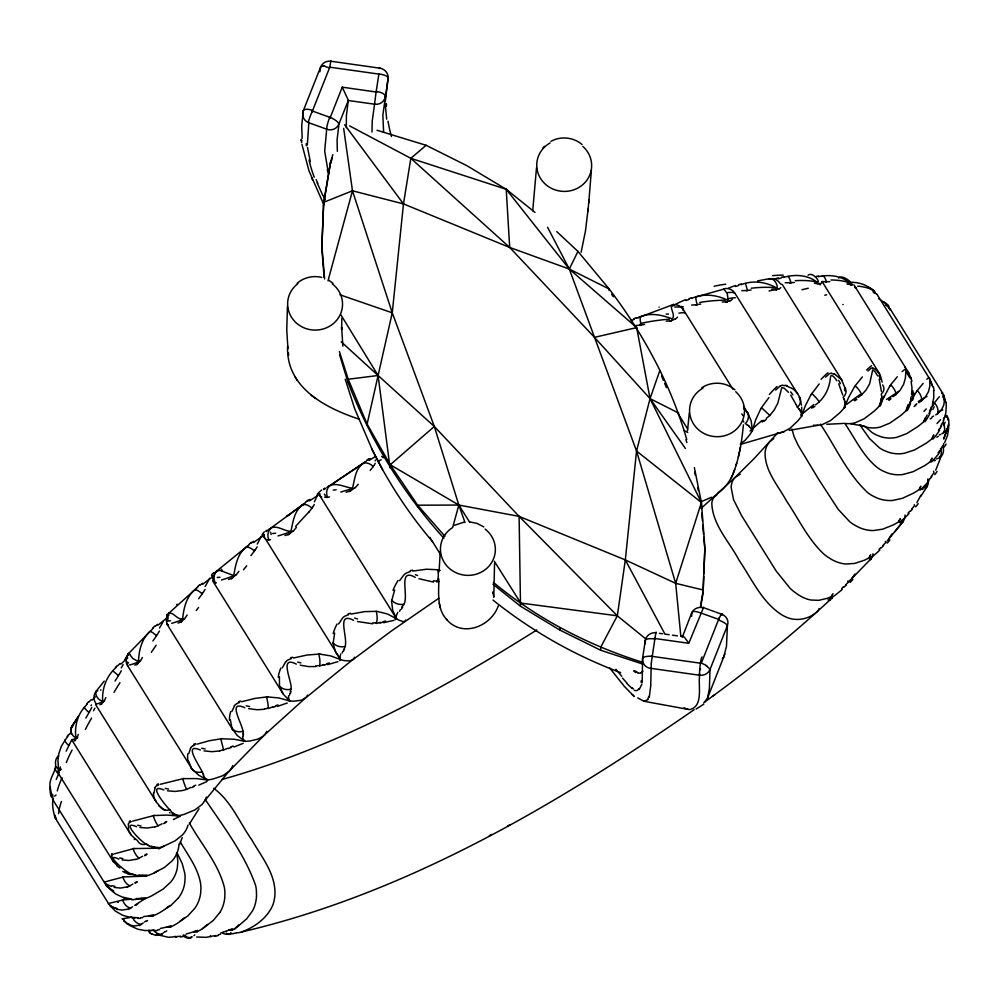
<?xml version="1.0" encoding="UTF-8"?>
<svg xmlns="http://www.w3.org/2000/svg" width="999" height="999" viewBox="0 0 999 999"><rect width="100%" height="100%" fill="white"/><g stroke="black" fill="none" stroke-linecap="round" stroke-linejoin="round"><path stroke-width="1.5" d="M52.66 794.555L52.76 797.277M881.405 391.446L879.195 379.195M769.305 279.171C772.739 276.848 777.684 283.654 777.197 287.512A1.661 0.824 37.7 0 1 776.398 287.849C765.696 281.718 752.672 280.095 741.033 284.703M229.695 933.803L229.695 934.065A10.002 9.665 61.2 0 1 222.565 933.054M655.069 637.612L656.006 632.242M341.858 318.219L341.633 329.633L341.608 326.985L342.882 346.178M438.823 578.858C438.836 592.532 436.526 608.778 446.828 619.667M312.387 111.089L329.782 67.183L330.856 60.951M650.749 684.028L651.273 663.274M650.724 684.59L650.699 685.701M244.817 707.717C225.362 698.975 244.892 727.172 242.982 733.741M650.674 686.238L649.25 697.477M154.083 792.919L154.995 787.899M385.302 101.661L388.037 78.684A9.553 9.116 11.9 0 0 380.082 68.219L330.919 61.226A9.54 9.191 11.2 0 0 320.667 66.958L303.234 110.914A9.553 9.191 5.6 0 0 308.853 122.765L307.33 145.055M324.113 277.51L321.803 248.039L323.688 202.31L330.607 161.975L332.867 154.633M694.367 467.619L701.398 502.497L704.907 547.702L703.034 593.206L700.724 606.78M321.803 248.039L323.688 202.31L352.472 190.797L403.484 203.908L509.702 247.452L569.318 269.068L609.153 288.986C643.543 333.991 671.041 384.927 686.738 439.46M703.034 593.206L703.708 576.585M703.82 573.576L704.907 547.702M881.618 397.639L881.505 399.001M948.7 428.022L947.502 435.589L944.692 442.557M287.437 306.406L286.763 330.07L287.924 348.726M656.081 632.417L656.056 632.754A9.553 8.841 -6.8 0 0 645.304 640.446L642.582 658.316L642.182 682.429M439.085 571.753L440.234 551.585M494.542 563.311L493.793 597.19L492.944 591.92L493.244 593.356M337.35 151.311L337.075 139.997L338.961 124.001L348.276 100.499L374.55 104.196L376.086 92.12M323.476 205.494L330.607 161.975M443.906 538.261C402.622 492.694 370.329 439.697 348.027 382.43L348.239 379.245L339.41 351.548M366.845 425.274L392.257 312.812L403.484 203.908L410.826 158.317L426.123 145.305L466.845 165.672L506.218 189.286L534.989 212.4M390.06 467.919L378.097 375.487L340.909 314.872M417.557 506.668L417.657 505.194L390.259 464.747L366.945 423.801L348.239 379.245L378.097 375.487L434.315 426.486L519.105 516.383L617.32 615.809L645.953 639.06M493.394 582.392C537.2 618.768 588.111 645.167 642.345 662.237L642.232 663.91L600.599 650.212L559.865 630.069L520.516 606.243L519.105 516.383L458.841 505.057L417.657 505.194L444.955 536.326M559.865 630.069L559.977 628.371M609.065 290.459L609.153 288.986L577.946 251.398L556.755 231.631M600.599 650.212L600.811 647.027L617.32 615.809L625.324 559.927L636.55 451.024L650.049 398.638L659.877 370.379L659.777 371.853M536.513 167.732L532.717 210.739M591.383 170.379L588.736 202.884M689.31 412.924L687.524 430.706M777.347 432.892A31.831 23.939 76.1 0 0 782.879 432.105L790.072 428.259L797.689 421.016A98.389 73.976 76.1 0 0 801.585 416.096L801.71 407.205M179.058 843.968L178.684 847.164A31.831 29.645 14.1 0 1 172.29 860.738L164.56 867.369L153.284 873.401A98.389 91.633 14.1 0 1 146.329 876.086L123.826 876.935M95.667 704.158L95.804 703.333A10.002 9.79 55.2 0 1 96.304 691.083C94.231 694.842 98.439 700.024 102.085 701.161A1.661 0.887 79.9 0 0 102.61 700.361C101.998 688.036 106.718 675.848 115.946 667.582M581.143 252.173L585.489 230.869L588.099 209.066M743.393 424.9C741.795 441.745 739.173 458.791 732.742 474.537M587.837 211.688L588.998 200.262M845.092 402.172L844.23 407.867A98.389 82.38 82.6 0 1 839.635 412.924L830.781 420.404L822.627 424.413A31.831 26.648 82.6 0 1 813.486 425.174M651.323 662.924L652.16 656.892M703.708 607.105L688.786 643.294L654.932 638.511L655.057 637.724M289.598 695.054L289.822 693.643M700.361 669.717L700.486 668.868M940.783 456.068L940.534 457.717M319.905 71.766L320.13 70.105M329.782 67.183L378.871 74.088L376.123 91.945L376.998 92.083M652.222 656.505L654.982 638.224M376.111 91.995L342.257 87.175L329.945 118.269M383.616 132.405L382.854 115.11L388.037 78.696M279.42 676.735L279.47 685.876A10.002 8.304 -6 0 0 290.996 689.16L290.222 691.957M320.254 69.293L320.667 66.958A9.978 2.722 19.4 0 1 324.638 66.259M59.865 770.266L60.39 766.982M910.638 399.8L910.976 397.202A10.002 7.043 16.9 0 0 912.724 390.621M700.474 606.618L703.246 590.022L675.674 583.329L625.324 559.927L519.105 516.383M911.563 394.518L912.012 387.874L911.088 381.468M343.531 649.55C351.161 642.432 333.841 610.239 353.621 620.304M641.945 684.065L639.198 689.447M303.284 110.789L301.698 125.911L302.16 138.337M881.031 398.751L880.581 400.961M348.276 100.499L346.391 115.759L346.316 127.622M338.961 124.001A9.553 9.278 11 0 1 326.673 129.258L324.687 151.224L327.947 170.579M188.836 753.446L190.609 748.076M940.434 458.254L935.713 470.192M374.55 104.183L372.24 120.966L371.978 132.043M53.471 798.488C50.125 806.143 58.029 826.81 54.62 814.847M738.311 457.167L740.534 446.828M128.496 824.3L128.521 828.883M832.105 594.817L831.717 596.341A98.389 59.528 46.2 0 1 827.322 598.289L818.83 600.324L810.951 600.049A31.831 19.256 46.2 0 1 797.826 594.455L793.755 591.495A36.913 22.328 46.2 0 1 789.947 588.149L776.123 570.953L741.495 515.472L733.528 499.662L731.168 487.487A31.831 19.256 46.2 0 1 734.752 477.759L754.095 458.603L777.434 433.191M880.256 402.435L879.357 406.056A98.389 88.749 -87.4 0 1 874.175 411.151L864.31 418.681L855.344 422.727A31.831 28.709 -87.4 0 1 843.918 423.301M948.625 425.786L943.68 439.036L948.9 424.475L948.813 419.98L947.189 416.121L947.289 417.07M932.454 404.245L933.828 397.252L933.628 390.534M910.276 401.461L909.477 403.708M327.997 280.831L352.472 190.797L343.668 128.371M452.684 527.484L458.841 505.057L434.315 426.486L392.257 312.812L352.472 190.797M50.474 786.85C48.564 792.17 54.171 806.53 50.337 788.174C47.827 779.307 56.406 771.84 55.619 764.123C55.12 761.088 56.106 757.741 58.529 755.756M334.64 633.129L333.191 642.931A10.002 7.83 6.4 0 0 344.892 646.515M907.929 404.82L907.479 406.318M801.585 416.096L805.406 405.594L811.101 394.468M907.254 407.068L906.081 410.726A98.389 92.932 -70.5 0 1 900.449 415.734L889.822 423.126L880.244 427.072A31.831 30.07 -70.5 0 1 864.997 426.785L860.439 425.037M330.507 163.649L332.367 157.78M683.091 310.552L683.129 309.303A10.002 10.002 51 0 0 671.465 305.207L636.563 318.294M930.481 409.99L931.43 407.117A10.002 6.144 23.9 0 0 932.979 402.335M78.259 734.39L77.135 737.924M680.806 635.976L675.674 583.329L701.398 502.497L650.049 398.638L636.675 327.597L569.318 269.068L506.218 189.286L410.826 158.317L349.613 125.886M735.863 465.821L736.713 463.261M734.69 469.555C731.68 479.008 725.749 487.574 717.707 493.431M231.905 711.438L234.478 705.794M342.195 652.971L342.769 651.398M402.41 606.218C411.026 599.637 396.066 566.445 415.247 577.36M870.092 555.519L869.28 557.692A98.389 70.367 41.9 0 1 864.272 560.277L854.694 563.424L845.966 564.035A31.831 22.765 41.9 0 1 831.755 559.552L827.447 556.843A36.913 26.399 41.9 0 1 823.438 553.696C807.691 538.736 798.413 518.531 786.375 500.736C778.059 485.489 764.697 470.904 765.097 452.572A31.831 22.765 41.9 0 1 769.754 441.745L773.775 438.573M724.038 655.856L726.485 646.316L727.422 625.524A9.553 8.904 2.4 0 0 721.765 614.248L716.183 612.237M179.683 844.405L182.23 837.599M844.23 407.867L848.601 397.452L854.532 386.713M652.172 656.368L701.261 663.311L718.656 619.368L699.999 612.712A9.728 2.897 24.1 0 0 692.057 613.186M925.136 418.094L923.738 421.74A98.389 94.83 -42.6 0 1 917.831 426.573L906.68 433.653L896.715 437.35A31.831 30.682 -42.6 0 1 880.956 436.738L876.285 434.927A36.913 35.577 -42.6 0 1 872.002 432.467L864.597 426.073M703.733 702.871L707.492 698.239L724.887 653.958M682.342 637.112L691.645 613.061A9.553 8.754 -0.5 0 1 703.87 607.904M710.002 669.555L727.372 625.661M56.269 779.445L58.554 774.013A10.002 3.859 33.7 0 1 56.119 767.319M394.642 590.047L391.795 600.374A10.002 7.143 16 0 0 403.496 604.333M718.968 618.581L718.93 618.693A9.753 1.086 -67.3 0 1 721.965 613.748M920.903 495.192L916.895 502.622M707.492 698.239L709.427 688.323L709.989 669.542A9.54 8.879 -1.7 0 1 699.712 675.249L650.561 668.306M879.357 406.056L890.022 385.639M943.593 420.392L945.803 413.136L946.278 406.181A34.403 32.368 -8.4 0 0 946.028 402.41M933.478 435.264L931.917 438.848A98.389 94.393 -9.5 0 1 925.873 443.406L914.485 449.987L904.332 453.284A31.831 30.544 -9.5 0 1 888.336 452.197L883.628 450.262A36.913 35.415 -9.5 0 1 879.295 447.727L869.642 438.711L859.777 424.825M948.251 426.96L945.916 430.856L941.857 433.766M105.832 697.589L104.158 701.31M899.799 519.33L898.7 521.778A98.389 79.47 36.2 0 1 893.206 524.962L882.779 529.145L873.376 530.569A31.831 25.712 36.2 0 1 858.328 527.11L853.833 524.637A36.913 29.82 36.2 0 1 849.674 521.678L838.198 509.34L819.08 479.97L798.139 445.279L794.03 436.426L791.92 429.008M929.744 411.813L928.97 413.474M282.242 667.931L285.527 662.112M731.256 477.784L732.367 475.349M906.081 410.726L909.115 404.42M71.354 740.496L69.418 744.592M932.055 458.129L930.406 461.613A98.389 91.633 14.1 0 1 924.387 465.796L913.049 471.715L902.921 474.5A31.831 29.645 14.1 0 1 886.975 472.764L882.267 470.679A36.913 34.378 14.1 0 1 877.946 468.032C863.211 456.568 855.381 438.923 845.079 423.801M831.717 596.341L833.041 593.631M887.312 540.759L903.071 521.503L903.371 519.742M675.674 583.329L636.55 451.024L569.318 269.068L577.946 251.398M923.738 421.74L926.098 417.045M920.579 486.775L919.242 489.485A98.389 86.613 27.8 0 1 913.398 493.206L902.384 498.326L892.519 500.474A31.831 28.022 27.8 0 1 876.885 497.939L872.252 495.679A36.913 32.505 27.8 0 1 867.994 492.882C847.339 473.888 835.826 447.252 820.441 424.163M66.109 751.148L68.881 745.654A10.002 2.535 37.2 0 1 65.397 739.66L67.845 736.338M920.903 486.151L919.242 489.485M399.6 611.238L400.487 609.527M869.28 557.692L870.791 554.745M931.917 438.848L933.878 435.04M898.7 521.778L900.324 518.618M930.406 461.613L931.917 458.653M91.746 707.529L89.623 711.55M375.237 463.324L373.726 465.934M940.646 426.486L942.157 423.389A10.002 5.07 29.4 0 0 943.356 420.279M926.448 416.383L927.147 415.047M909.839 403.009L910.214 402.31M891.97 533.941L888.698 539.035M142.432 657.467L140.26 661.313M910.589 401.598L916.695 391.296M338.599 623.988L342.495 618.106A10.29 9.928 41.2 0 1 345.654 615.784L348.639 614.722M121.341 670.754L119.118 674.65M498.326 605.756C491.208 626.573 462.025 638.111 446.428 619.243M314.31 504.52L312.487 507.455M85.864 718.069L89.011 712.599A10.002 1.124 40.1 0 1 84.453 707.255L87.288 703.895M870.766 559.04L845.816 584.727M159.428 631.056L157.18 634.777M929.495 410.814L929.969 410.002M128.234 653.895L153.134 628.284M920.666 496.478L927.534 485.901L927.734 480.831M760.801 408.728L755.569 420.079L752.459 430.544A98.389 63.749 71.4 0 1 749.375 435.239L745.029 440.359L740.271 444.13M257.118 546.915L255.07 550.137M931.53 407.342L932.292 406.044M939.559 428.446L938.473 430.219M205.057 589.435L202.872 592.931M931.068 408.129L930.593 408.928M401.598 607.567L401.998 606.893M854.957 574.05L851.797 578.546M932.604 405.532L933.878 403.521M75.087 721.478L71.191 727.734L78.334 716.483L71.753 726.548C69.63 730.281 71.766 735.801 75.424 737.624A1.661 0.687 76 0 0 75.774 736.887C74.675 726.36 77.31 715.296 84.453 707.255M189.56 823.688L199.026 808.815M187.15 615.022L184.565 618.93M399.6 580.706L403.971 574.837A10.29 10.202 25.6 0 1 407.317 572.589L410.427 571.603M115.035 681.031L118.469 675.661L112.924 670.928M940.858 448.901L942.881 445.641A10.002 3.859 33.7 0 0 943.593 443.481M890.321 309.453L889.61 309.702M219.855 912.499L213.299 920.416L203.484 928.046A98.389 88.749 -87.4 0 1 197.377 931.642M942.357 392.844L941.882 393.556M811.25 394.58A30.682 27.635 -79.6 0 1 811.9 393.569L819.217 383.916M152.922 640.933L156.518 635.751A10.002 1.786 44.7 0 0 149.8 631.53C141.796 638.948 139.073 649.924 138.549 660.439A1.661 1.074 84.9 0 1 137.862 661.301M71.753 726.548L73.439 725.311M238.911 571.291L235.989 575.212M939.447 450.961L938.098 452.797M65.397 739.66L61.326 746.34L58.754 753.833L57.942 760.739L58.616 769.742L56.394 766.845M198.589 598.776L202.223 593.856A10.002 3.222 46.6 0 0 194.493 590.072C186.289 597.065 183.853 607.904 182.705 618.106A1.661 1.236 -88.4 0 1 181.88 619.005M945.404 416.333L944.48 417.57M204.533 801.036L228.234 772.177L264.248 735.189A31.831 19.256 46.2 0 0 266.696 731.343M943.393 418.981L943.955 418.256M931.118 476.673L933.603 473.301A10.002 2.535 37.2 0 0 933.491 471.178M642.881 671.153L640.983 672.739M927.222 486.451L925.386 487.649M296.403 527.36L293.231 531.206M250.911 555.594L254.445 550.986A10.002 4.583 48.2 0 0 245.779 547.552C237.575 554.058 235.602 564.697 233.978 574.4A1.661 1.361 -79.4 0 1 233.029 575.312L219.855 570.292L215.609 571.89M192.158 936.737L191.571 937.462A10.002 9.153 62 0 1 183.379 934.964M96.204 691.146L104.233 681.118M178.484 897.889L170.916 905.431L159.84 912.611A98.389 94.83 -42.6 0 1 152.997 915.958L149.35 916.008M894.767 531.83L903.071 521.503M69.306 734.49L70.454 733.104M308.591 512.45L311.925 508.229A10.002 5.857 49.8 0 0 302.397 505.032C294.368 511.013 293.082 521.353 291.121 530.407A1.661 1.449 -66.6 0 1 290.085 531.306C283.054 530.819 275.337 523.488 268.818 529.57M821.64 282.904L820.504 283.853M768.93 397.552L761.45 407.692L769.842 415.422L774.2 409.99L777.834 403.097L781.78 387.637L784.103 388.136L788.523 392.345M929.445 478.783L927.859 480.656M370.204 470.404L373.226 466.62A10.002 7.005 51.2 0 0 362.962 463.548C355.282 468.993 354.895 478.933 352.722 487.212A1.661 1.498 -49.2 0 1 351.611 488.086C343.519 486.938 334.353 480.994 326.898 487.574M358.241 484.315L354.92 488.024M939.347 396.703L934.415 402.797A10.002 6.893 51 0 1 937.561 413.786L935.713 414.847M911.675 509.115L914.547 505.694A10.002 1.124 40.1 0 0 914.247 504.732M542.744 148.239L544.43 146.316M862.374 376.923L855.206 385.751A10.002 3.059 46.4 0 1 861.588 394.917L858.253 397.377M923.176 383.391L917.282 390.484A10.002 5.719 49.6 0 1 921.503 400.924L918.743 402.659M682.454 636.013L684.502 637.312L688.386 642.657M926.885 379.295L928.371 377.947M647.989 699.637L643.856 701.248L637.749 697.876M897.314 376.748L890.671 384.752A10.002 4.433 48.1 0 1 895.978 394.58L892.881 396.69M88.936 702.035L91.109 699.737M909.764 511.238L908.004 513.111M353.421 659.103L305.307 698.164L262.6 736.65L257.68 739.185L250.337 740.908A98.389 59.528 46.2 0 1 245.017 741.358L234.428 739.285L221.99 738.761M883.004 545.429L886.175 542.045L885.289 541.433M775.649 390.072L779.869 386.251M902.035 371.715L904.357 369.73A10.29 3.422 73.4 0 1 905.781 369.58M780.818 287.637L779.12 289.011M830.693 599.238L829.32 600.337L827.946 599.862M168.244 613.773L197.939 586.962M213.798 573.513L214.66 572.689M825.486 377.172L829.182 373.926A10.29 6.081 70.9 0 1 831.555 373.276M867.956 371.004L871.016 368.381A10.29 4.795 72 0 1 872.951 368.007M815.708 404.67C824.525 398.576 829.557 388.124 830.419 377.585C830.718 372.065 835.876 379.058 836.9 380.781M117.757 665.746L120.092 663.486M880.931 547.527L879.02 549.363M732.392 299.151L730.207 300.961M703.746 704.233L696.141 709.04M677.559 317.17L674.962 319.393M861.588 394.917L865.983 390.097L869.617 383.841L872.701 369.942L874.737 371.391L877.734 375.961M194.493 590.072L196.466 588.261M830.319 599.612C790.758 636.338 748.601 670.192 704.919 701.872L704.994 701.922M168.781 613.261C173.277 611.775 176.835 619.355 181.868 618.993M155.057 626.51L157.492 624.338M163.112 933.116L161.838 934.215A10.002 8.442 63.1 0 1 153.172 929.807M843.618 586.75L841.633 588.511M701.323 508.216L735.614 476.948L740.234 474.188M895.978 394.58L900.174 390.172L903.608 384.34L905.394 378.134L905.843 371.441L909.989 378.034M769.842 415.422L766.308 418.419M434.315 426.486L390.259 464.747L458.841 505.057L469.567 522.04M762.05 422.053L764.048 420.329M245.779 547.552L249.238 544.655M164.023 932.329L164.947 931.555M921.503 400.924L925.386 396.99L928.471 391.658L929.882 385.901L929.644 379.795L932.891 386.925M199.9 585.289L202.372 583.254M266.371 531.431L267.657 530.419M216.196 571.428L247.764 545.866M811.463 408.042L813.473 406.431M937.561 413.786L941.757 409.303L943.83 404.857L944.505 399.563L943.543 394.83L945.878 402.435M302.397 505.032L305.794 502.397M251.211 543.106L253.646 541.246M297.165 283.241C303.783 277.472 313.199 275.262 321.703 277.397M143.269 922.926L141.396 924.3A10.002 7.542 64.3 0 1 132.655 917.806M362.962 463.548L366.183 461.226M854.133 400.412L856.093 398.951M938.635 458.116C942.969 456.855 944.817 450.087 942.544 445.941M902.896 521.728L902.696 521.878A10.002 9.79 55.2 0 0 905.057 515.022M304.345 503.496L268.519 529.795M144.543 921.977L145.804 921.066M303.172 504.458L286.576 516.52L288.936 514.81M712.499 696.365L714.909 694.617M307.692 500.998L310.04 499.338M323.763 489.71L325.437 488.536M694.18 709.677C555.806 805.256 406.618 893.431 241.383 932.042A23.901 19.043 79.1 0 1 236.526 932.741M717.232 494.455L714.01 497.252A31.481 17.133 47.9 0 0 711.8 503.246C712.562 524.999 729.37 541.808 739.085 560.239C751.847 579.045 761.55 601.41 781.056 614.385A31.481 17.133 47.9 0 0 789.447 618.331C799.038 621.203 810.114 618.344 817.344 611.488A23.901 12.999 47.9 0 0 819.105 608.503M888.985 399.35L890.858 398.064M332.367 483.966L362.35 463.848M132.592 906.767L130.669 908.029A10.002 6.469 65.7 0 1 122.54 900.087L109.49 903.233M328.059 486.85L364.81 462.187M367.982 460.002L370.154 458.578M438.898 598.201L391.745 630.744L352.497 659.939L349.413 660.913L344.455 660.601A98.389 33.754 52.4 0 1 340.721 659.702L330.744 655.906L319.892 654.133M134.74 905.331L144.818 898.85A98.389 94.393 -9.5 0 0 151.798 895.791L163.112 889.11L170.866 881.942A31.831 30.544 -9.5 0 0 177.322 867.731L177.76 862.786A36.913 35.415 -9.5 0 0 177.46 857.904L176.498 853.134M229.645 934.14L228.996 934.39L235.989 933.054M915.196 404.882L916.907 403.796M536.888 629.907C438.286 691.82 334.228 748.039 221.578 779.62M701.66 387.912C711.538 380.981 725.936 381.83 734.952 389.86M132.904 884.015L129.932 885.776A10.002 5.257 67.1 0 1 122.802 877.122L106.918 881.343M134.84 882.829L136.663 881.742M137.974 663.723L137.3 664.085M932.092 416.883L933.615 416.009M192.732 745.891L195.03 744.842M142.632 856.243L139.211 858.116A10.002 3.934 68.7 0 1 133.129 848.763L114.698 853.745M144.855 855.007L146.903 853.883M181.843 621.44L181.044 621.853M489.285 835.776L491.783 834.44M507.829 825.898L509.94 824.787M237.013 703.508L239.598 702.409M162.075 823.8L158.267 825.723A37.475 35.677 81.1 0 1 154.745 826.947M711.688 497.215L701.648 501.473M939.285 435.04L940.546 434.403M232.879 577.759L231.98 578.196M164.523 822.552L166.758 821.44M454.645 525.249L464.31 522.077M550.961 141.334C560.701 135.839 573.713 137.175 582.105 144.58M190.747 787.487L186.638 789.372A10.002 1.074 72.5 0 1 182.717 778.77L160.227 784.315M75.2 740.346L74.076 740.759M101.423 704.07L99.838 704.695M289.835 533.753L288.848 534.178M193.369 786.263L195.742 785.189M631.206 320.592L634.165 319.293M136.801 664.335L134.765 665.134M939.784 457.692L939.872 457.642A10.002 8.729 53.5 0 0 940.421 448.563M58.716 772.314L58.117 772.439M180.444 622.115L178.022 623.064M227.947 748.189L223.626 749.987L220.767 738.86L209.528 740.696L196.865 744.193M351.311 490.484L350.249 490.909M936.562 458.916L937.561 458.516M230.682 747.027L233.142 746.028M131.256 821.653L129.658 822.477A10.29 5.482 44.8 0 0 128.297 824.138M113.611 854.157L112.425 854.794A10.29 4.146 43.5 0 0 111.501 856.143M808.029 275.175C814.035 270.667 823.875 287.475 814.16 280.17C804.969 274.6 793.643 274.463 783.578 277.397M686.138 300.537L689.173 299.338M231.306 578.471L228.509 579.507M158.616 784.914L156.656 785.863A10.29 6.706 45.7 0 0 154.845 787.786M638.398 317.57C649.125 312.212 661.176 314.673 671.79 318.693A1.661 1.186 27.1 0 0 672.777 318.206C675.474 314.21 668.718 307.093 672.627 304.82M272.739 706.88L268.306 708.528A10.002 1.811 77.4 0 0 266.471 696.965L255.07 698.388L241.621 701.735M106.144 881.605L105.37 882.055A10.29 2.735 42 0 0 104.82 882.966M288.099 534.477L285.015 535.539M275.537 705.831L278.022 704.944M132.605 821.141L153.272 815.708A10.002 2.522 70.5 0 0 158.267 825.723M691.62 298.439C703.109 293.144 716.133 294.705 727.235 300.037A1.661 1.011 33.1 0 0 728.121 299.663L727.235 293.531L723.701 288.811A10.002 9.94 61.3 0 1 735.052 293.431L799.312 396.541A10.002 8.541 -19.5 0 1 797.427 407.305L798.95 408.816M735.551 286.513L738.598 285.464M349.463 491.196L346.129 492.257M322.802 664.984L324.051 664.572M322.49 665.084L319.593 666.008A10.002 3.184 80.6 0 0 318.706 654.108L306.893 655.057L293.394 658.016M291.221 658.678L288.411 659.777A10.29 9.416 45.1 0 0 285.477 662.075M241.383 932.042C254.208 927.397 266.433 918.705 272.352 906.13A31.481 25.087 79.1 0 0 274.825 896.153C276.536 874.749 261.775 857.317 251.773 839.834C239.51 822.477 231.231 801.073 213.636 788.236M740.946 444.255L784.265 431.593M838.723 278.047C843.506 272.827 859.015 289.698 847.651 281.343C839.135 275.299 828.146 274.563 818.193 276.723M139.161 925.249L134.191 925.973L129.246 924.924M128.034 909.102L122.265 910.077L116.596 909.277M326.835 663.673L329.295 662.924M126.935 886.937L120.479 888.061L114.173 887.437M160.065 934.977L155.956 935.364L151.786 933.99M778.209 278.871L781.206 278.009M220.642 934.127L218.207 934.839M135.901 859.302L128.883 860.476L122.028 859.939M379.37 622.652L380.594 622.315M379.058 622.739L376.211 623.488A10.002 4.458 84.4 0 0 376.173 611.338L364.66 611.625L350.911 614.098M924.025 487.937L924.712 487.762M154.733 826.885L147.253 827.996L139.947 827.472M383.316 621.59L385.689 621.003M190.222 938.061L187.225 938.073L184.128 936.612M926.036 487.574L926.085 487.562A10.002 9.366 54.5 0 0 927.634 479.095M215.497 935.539L206.231 937.312L196.628 937.025M185.777 935.189L183.441 935.726M137.862 661.288L132.83 658.516L128.734 653.284A10.002 9.99 53 0 0 127.572 665.534L127.86 666.083M410.826 158.317L509.702 247.452L594.492 337.35L636.675 327.597M412.762 571.066L426.473 569.23L437.475 569.73A30.594 26.761 -87.4 0 1 438.524 569.954L440.209 570.329M438.923 581.58L436.775 582.005A10.002 5.607 89.2 0 0 437.475 569.73M789.148 430.407L818.006 425.274M129.633 917.606L122.265 918.793M228.996 934.39L226.411 933.753M329.533 496.928L327.547 497.265A10.002 8.529 63 0 1 329.682 485.876M219.817 750.948L211.888 751.673L204.046 750.873M757.617 280.906L770.017 278.571M644.605 324.4L641.208 324.962A10.002 2.685 70.3 0 1 640.908 316.621M180.869 936.213L168.394 937.312L156.393 934.415M159.578 929.657L157.392 929.982M671.653 320.654L670.616 320.804M123.464 899.924L130.32 899.287M264.498 709.315L257.043 709.727L248.639 708.653M134.241 848.576L157.492 848.213A98.389 86.613 27.8 0 0 164.261 845.991L175.212 840.758L182.68 834.752A31.831 28.022 27.8 0 0 188.099 824.999M700.699 304.096L697.19 304.57A10.002 1.236 72.2 0 1 696.016 296.965L724.188 288.998M270.517 539.672L268.943 539.822A10.002 9.228 61.9 0 1 271.066 528.059M640.072 325.137L635.876 325.549M154.433 815.534L166.808 815.072L178.034 815.921A98.389 79.47 36.2 0 0 184.465 814.235L194.83 809.939L201.823 804.67A31.831 25.712 36.2 0 0 206.356 797.052M696.016 304.732L691.62 305.082M669.829 320.879L666.358 321.203M751.073 290.01L747.514 290.359L745.429 283.504M183.928 778.633L196.453 778.596L207.455 780.007A98.389 70.367 41.9 0 0 213.399 778.92L222.914 775.661L229.233 771.203A31.831 22.765 41.9 0 0 232.742 765.584M315.846 666.583L308.529 666.595L300.2 665.172M155.007 930.256L145.017 930.556L137.775 929.207L129.957 925.598L123.664 920.516L127.01 923.763M746.315 290.472L741.807 290.697M142.67 917.669L140.684 917.769M727.222 301.873L726.261 301.923M826.772 424.3L842.956 423.464M326.923 497.327L324.687 497.24M794.48 282.467L790.946 282.642A10.002 1.661 77.1 0 0 787.774 276.461M789.747 282.705L785.202 282.779M136.413 898.938L144.818 898.85L140.959 898.438M372.615 623.813L357.442 621.503M216.371 582.817L215.222 582.767A30.295 8.766 -84.1 0 1 214.885 582.592M725.524 301.948L722.24 301.998M167.245 927.047L170.667 926.985A98.389 92.932 -70.5 0 0 177.21 923.451L187.787 915.958L194.955 908.153A31.831 30.07 -70.5 0 0 200.662 893.143L200.936 888.011A36.913 34.865 -70.5 0 0 200.499 882.979C197.727 867.631 187.8 855.007 180.195 841.782M228.871 929.894L232.505 929.844A98.389 82.38 82.6 0 0 238.024 926.273L246.815 918.693L252.572 910.813A31.831 26.648 82.6 0 0 256.531 895.728L256.393 890.584A36.913 30.907 82.6 0 0 255.644 885.526C244.73 854.482 224.126 827.534 205.856 800.386M267.682 696.915L279.021 697.976L289.81 700.936A98.389 47.215 49.5 0 0 294.38 701.148L301.523 700.174L305.981 697.514A31.831 15.272 49.5 0 0 307.467 695.154M194.243 931.667L197.39 931.642L193.594 931.642M782.654 385.427L785.077 385.676M829.844 281.668L826.41 281.643A10.002 3.034 80.2 0 0 822.152 276.124M232.505 929.844L229.683 929.794M825.236 281.643L821.84 281.531M138.549 917.794L129.42 917.169L122.64 915.284L115.385 911.113L109.902 905.481L111.988 907.442M851.598 282.305C859.152 282.317 866.72 284.952 872.477 289.885C878.845 295.991 871.178 286.775 867.519 287.337M170.667 926.985L166.783 926.885M776.535 289.548L775.674 289.498M135.489 899.5L133.741 899.387M268.444 539.835L266.733 539.497M433.404 582.042L418.981 578.733M152.997 915.958L149.088 915.721M771.977 289.211L774.999 289.448M324.063 65.834L324.75 65.897M854.657 287.487L856.305 287.637M469.455 521.89L477.023 523.389L483.803 526.91M651.398 656.281L651.273 656.256A9.753 3.122 5.4 0 0 642.669 658.329M654.045 638.398L654.932 638.511M831.593 373.464L833.703 373.988M617.32 615.809L520.729 603.059L494.318 561.251M129.708 898.7L122.315 897.09L115.921 894.105L109.853 889.16L106.344 884.09L111.276 886.525M850.736 423.801L862.886 425.924M659.34 633.329L662.624 633.791M665.908 634.253L669.193 634.715M672.477 635.177L677.409 635.876M680.694 636.338L682.329 636.575M780.656 284.041L781.892 284.328M146.329 876.086L142.582 875.449M167.52 790.808L175.15 791.433L182.929 790.459A37.475 36.838 -77.3 0 0 186.601 789.26M131.893 899.137L130.12 898.788M818.381 283.978L817.632 283.841M814.322 283.167L817.032 283.716M688.024 709.352L643.856 701.248M122.315 918.893L123.352 919.492M138.199 875.624L136.738 875.274M157.492 848.213L153.209 847.14M377.035 130.27L426.123 145.305M168.431 625.299L167.707 625.012A10.002 9.965 61.6 0 1 169.331 612.774M876.76 294.168L875.261 293.182M200.312 750.024C181.306 741.807 201.973 768.668 202.984 773.863M163.911 789.997C145.417 782.13 167.869 808.378 171.204 811.338A43.981 19.018 -36.1 0 0 171.94 812.399L172.802 813.186M786.787 386.064L793.306 389.036L797.677 393.469M151.773 846.74L152.485 846.94M214.872 582.692L213.686 582.08M135.215 874.762C130.057 877.247 101.299 850.911 118.844 859.103M296.341 664.123C278.072 654.707 292.819 682.517 290.996 689.16M136.538 826.66C118.656 818.993 143.644 845.017 148.426 845.254M178.034 815.921L172.065 813.748M873.001 368.281L874.749 369.081A38.137 23.014 -54.9 0 1 875.948 369.905L880.194 374.887L882.142 382.142M848.263 284.016L850.599 284.877M340.047 294.83L392.257 312.812M312.287 110.989L331.106 117.795A9.728 2.922 24.1 0 1 338.748 123.926M308.853 122.765L326.698 129.196M705.044 608.204L709.502 609.815M710.614 610.227L715.072 611.838M620.704 672.664C574.612 655.519 531.331 630.831 492.982 600.062M359.428 419.28C325.799 408.141 285.751 387.749 287.625 346.141M733.528 292.744L735.052 293.431M851.573 285.264L851.098 285.077M683.728 430.332L687.774 432.442M207.455 780.007L198.639 775.162L192.32 769.292M637.674 672.539L634.914 670.816M150.749 846.615L149.588 846.028M169.493 812.587L170.13 812.886M835.176 374.588L841.47 379.595L844.642 387.125A10.002 8.267 -4.4 0 1 843.144 397.302L843.543 398.139M594.492 337.35L650.049 398.638L678.696 413.087M114.023 908.253L109.116 904.52M878.62 298.701L884.714 302.722L889.235 307.605M112.6 891.308L113.786 891.92M747.402 424.775L745.279 423.676A10.002 8.604 -36.3 0 0 747.377 412.412L743.718 408.566M684.09 707.791L685.814 708.628A144.78 25.887 60.9 0 0 690.109 709.552C703.883 705.756 697.764 685.289 699.712 675.262M872.939 291.733L874.862 292.907M885.451 304.932L886.288 305.419M122.815 871.403L125.337 872.864M245.017 741.37L237.337 735.601L232.305 728.858M706.218 665.671L706.88 666.083M165.335 810.364L162.937 808.765M633.541 688.96L632.217 688.036M905.868 369.992L907.229 371.079M119.868 867.994L116.796 865.821M328.821 280.269L332.942 283.216M124.376 920.204L123.489 919.592M886.625 305.632L889.11 307.505L887.749 306.119M311.263 395.342L313.037 396.615M313.986 397.29L315.709 398.514M748.601 425.524L749.525 426.261M162.475 808.416L160.689 806.992M636.55 451.024L701.398 502.497L701.435 508.691M492.932 584.19L520.516 606.243M609.64 667.944L624.425 686.475L633.641 695.828M632.28 694.705L634.365 696.428M682.28 308.216L683.029 309.091M149.912 932.654L148.901 931.655M341.208 341.82L378.097 375.487M167.445 624.8L166.845 623.925M876.872 294.143L930.319 379.92L929.37 378.571M942.469 392.819L943.456 395.404M626.997 683.179L622.439 678.046M743.88 422.065L742.806 420.729M432.467 541.583C408.828 513.723 388.574 483.004 372.44 450.212L354.682 408.766L345.229 379.195M908.141 372.078L911.001 377.947A34.403 29.633 17.2 0 1 911.875 381.393M616.795 671.166L615.596 669.655M131.131 835.114L137.437 840.596A10.002 7.967 -67.4 0 0 146.741 843.855M107.205 886.862L105.282 883.341M344.643 124.763L403.484 203.908M790.721 395.129L796.166 404.632M650.049 398.638L685.451 448.539M279.67 686.688L283.366 694.268L289.81 700.936L288.174 698.301M127.685 665.834L191.82 768.643A10.002 8.591 -38.2 0 0 202.522 771.69M799.774 409.827L800.361 410.789M611.625 294.243L613.349 296.753M95.854 704.982L156.331 802.06L160.052 806.443A10.002 8.392 -54.1 0 0 170.117 809.54M189.348 822.889C201.124 844.093 218.182 863.273 224.325 887.137A36.913 33.304 -87.4 0 1 224.9 892.194L224.8 897.352A31.831 28.709 -87.4 0 1 219.867 912.512M747.839 413.087L751.161 420.879L752.459 430.544A54.97 21.466 -18.9 0 0 748.888 426.561M890.134 308.816L942.631 393.107M853.858 284.752L908.953 373.176M822.14 281.631L879.557 373.776M782.417 284.715L842.132 380.544M682.779 308.716L732.916 389.185M743.606 406.343L748.538 414.26M677.759 413.124L687.599 428.921M429.845 537.362L441.183 555.556M212.6 580.756L283.017 693.743M167.195 624.525L232.954 730.057M72.228 740.634L130.469 834.115M57.592 772.19L113.511 861.912M52.36 798.963L106.606 886.038M56.456 820.029L108.729 903.895M342.257 87.175L348.301 100.162M191.184 767.731L188.611 761.176M294.842 376.436L297.115 380.357M869.667 558.453L870.279 559.715A10.002 9.99 52.9 0 0 872.989 553.771M156.331 802.06L155.27 799.949M177.148 853.021L182.218 863.623L184.753 873.151A36.913 35.577 -42.6 0 1 185.09 878.133L184.703 883.191A31.831 30.682 -42.6 0 1 178.496 897.889M838.735 383.791L842.744 395.092M625.324 559.927L665.022 634.265M547.577 227.235L569.318 269.068M371.778 448.913L382.505 469.567M203.784 776.036L203.371 775.124M843.618 398.276L844.055 399.2M797.427 407.305L796.29 404.895M323.226 203.359L308.966 170.779L301.948 144.418M325.249 199.9L323.289 195.792M930.931 381.118L932.104 385.002M661.588 376.148L663.398 380.444M664.61 383.316L666.42 387.612M112.762 860.451L111.788 856.38M317.732 183.354L316.208 179.608M311.526 177.51L312.525 179.945M799.612 397.315L801.51 405.169M56.031 819.055L55.282 816.42M458.841 505.057L464.997 522.514M685.926 439.672L686.85 442.594M339.548 354.67L348.027 382.43M310.302 161.626L307.517 147.39M947.539 418.007L948.051 420.179M844.48 400.449L844.717 401.623M128.084 654.595L128.084 654.245A43.556 4.108 -26.8 0 1 127.872 654.083M911.001 377.947L911.25 379.145M439.26 603.309L439.647 605.032M439.822 605.894L440.209 607.654M870.916 558.379L870.928 558.653A43.981 4.133 -26.6 0 1 871.116 558.878M694.767 472.29L695.354 475.324M697.677 487.475L698.264 490.509M127.497 665.209L127.385 664.023M943.768 396.778L944.092 400.012M844.792 387.974L845.254 391.133M386.663 119.131L385.264 104.121M243.094 736.463L242.982 735.227M301.523 141.096L301.286 139.311L301.71 142.67M288.386 352.61L288.686 355.182M333.254 643.831L335.589 652.172L340.721 659.715L262.987 534.964A98.389 33.754 52.4 0 1 264.335 534.602M881.593 396.178L881.305 393.906A10.002 7.755 7.7 0 0 882.679 384.902M701.81 513.224L702.434 520.754M702.809 525.287L703.546 534.328M703.796 537.35L704.545 546.391M321.915 246.328L324.638 278.958M506.218 189.286L509.702 247.452M645.279 640.446L645.379 643.681M691.658 613.061L691.72 616.296M721.765 614.26L721.79 615.409M230.344 719.767L231.955 728.121A10.002 8.566 -21.3 0 0 243.157 731.231M395.055 619.792A54.957 16.296 -44.8 0 1 397.777 612.337M383.766 622.714A54.97 9.453 -18 0 1 393.843 620.404M391.695 600.337A30.682 23.314 27.5 0 0 391.596 601.298L392.719 610.352L396.491 618.706A98.389 19.456 54.9 0 0 399.3 620.292L403.359 621.678L405.394 620.891A31.831 6.294 54.9 0 0 405.669 620.004M436.563 581.006A37.475 29.758 50.8 0 1 433.266 580.844M401.498 609.103A43.981 14.81 -42.6 0 1 402.634 607.167M417.632 575.549A34.403 3.809 21.2 0 1 415.384 574.7M375.524 460.002A51.174 16.496 -36.9 0 1 375.137 460.864M381.68 456.343A49.55 16.259 -35 0 1 383.129 457.829M373.501 465.884A30.282 18.394 -3 0 1 372.989 466.558M323.501 489.048A43.556 7.667 -21.9 0 1 324.9 488.074M317.307 494.293A54.545 12.812 -17.2 0 1 321.641 490.047M321.715 497.115A51.174 16.783 -39 0 1 319.018 493.768M317.295 494.93A51.174 15.522 -42.1 0 1 314.323 501.873M309.565 500.911A54.545 16.496 -44.9 0 1 317.982 495.516M320.142 493.981A98.389 19.456 54.9 0 0 318.756 493.968L396.491 618.706L387.5 614.01L377.31 611.45A30.594 28.322 -78.2 0 0 376.173 611.313M369.318 460.327A54.545 14.71 -45 0 1 375.199 456.755M366.77 460.202A43.531 9.428 -42.9 0 1 368.619 458.966M393.007 590.347A41.459 22.153 -47.8 0 1 398.077 580.431M410.127 570.729A38.137 24.001 -11.2 0 1 412.55 570.167M377.922 461.625A41.459 4.583 -45.2 0 1 381.193 459.727M354.645 487.749A10.24 8.229 -45 0 1 351.223 490.172M350.262 491.246A26.024 15.247 -32 0 1 349.45 491.533M352.035 488.623A41.371 2.298 -18.2 0 1 340.771 492.045M327.522 497.415A30.295 14.973 -74.3 0 1 326.898 497.465M336.188 489.772A49.55 10.777 -17.8 0 1 333.179 490.147M339.785 660.451A54.957 18.044 -44.4 0 1 340.771 653.908M327.797 664.635A54.97 7.542 -19.1 0 1 337.974 661.663M333.054 643.781A30.682 20.479 29.5 0 1 333.017 642.894M376.049 622.752A37.475 32.817 46.2 0 1 372.515 622.926M380.219 622.976A43.919 11.713 -20.6 0 1 382.829 622.265M343.606 650.973A43.981 15.922 -41.8 0 1 344.43 649.15M357.555 618.968A34.403 7.83 17.9 0 1 354.657 618.044M324.338 494.03A49.55 15.547 -40.3 0 1 325.337 495.979M312.237 507.392A30.282 19.868 -11.8 0 1 311.663 508.154M265.771 531.068A43.556 6.581 -22.8 0 1 266.77 530.244M262 535.252A54.545 10.777 -17.7 0 1 264.36 531.905M264.897 538.623A51.174 15.534 -44.2 0 1 263.711 534.378M261.026 536.388A51.174 13.899 -47 0 1 257.205 544.08M253.534 542.582A54.545 18.219 -44.4 0 1 262.475 536.426M306.094 501.535A43.531 10.664 -43.2 0 1 308.079 500.099M333.191 633.541A41.459 23.452 -44.6 0 1 337.075 623.963M348.102 613.886A38.137 22.228 -7.5 0 1 350.474 613.224M295.629 526.398A41.459 2.972 -48.3 0 1 308.791 512.15M292.957 530.894A10.24 7.905 -57.9 0 1 289.76 533.441M288.811 534.527A26.024 15.01 -40.5 0 1 288.062 534.815M290.497 531.88A41.371 3.634 -21.2 0 1 277.997 535.939M268.931 539.91A30.295 12.063 -79.7 0 1 268.444 539.872M275.612 533.229A49.55 12.3 -22.2 0 1 272.665 533.528M289.348 701.335A54.957 19.68 -43.7 0 1 288.611 695.766M277.36 706.455A54.97 5.794 -20.4 0 1 287.275 703.009M279.383 686.625A30.682 17.245 30.4 0 1 279.196 685.801M319.455 665.484A37.475 35.102 38.8 0 1 315.759 665.958M323.901 665.197A43.919 10.44 -20.7 0 1 326.548 664.335M290.459 693.281A43.981 16.921 -40.7 0 1 290.934 691.595M300.899 662.911A34.403 11.538 13.8 0 1 297.69 662.05M270.454 532.192A49.55 14.186 -45.4 0 1 271.129 534.527M254.795 550.074A30.282 20.767 -21.8 0 1 254.171 550.911M215.222 582.767A10.002 9.703 61.1 0 1 217.183 570.704M213.099 573.326A43.556 5.619 -24 0 1 213.674 572.702M211.875 576.248A54.545 8.829 -18.5 0 1 212.2 573.988M213.049 580.282A51.174 13.649 -49.1 0 1 213.287 575.112M209.615 578.171A51.174 11.663 -51.5 0 1 205.182 586.488M202.61 584.353A54.545 19.843 -43.6 0 1 211.875 577.497M249.288 543.98A43.531 11.926 -43.3 0 1 251.323 542.37M278.234 677.147A41.459 24.426 -40.9 0 1 280.806 668.081M290.422 657.916A38.137 20.13 -4.6 0 1 292.67 657.205M318.706 654.033A30.594 29.283 -61.1 0 1 319.892 654.07M243.469 569.817A41.459 1.049 -51.1 0 1 246.703 565.809M235.702 574.85A10.24 7.368 -68.6 0 1 232.804 577.447M231.918 578.546A26.024 14.286 -48.7 0 1 231.231 578.821M233.654 575.824A41.371 4.62 -24.4 0 1 221.478 579.969M219.967 577.247A49.55 13.237 -26.8 0 1 217.233 577.447M354.345 657.192A31.831 10.914 52.4 0 1 353.434 659.115M244.955 741.42A54.957 21.191 -42.6 0 1 242.532 736.9M233.903 747.027A54.97 4.246 -22 0 1 243.207 743.343M231.88 728.758A30.682 13.699 30.4 0 1 231.543 728.009M268.207 708.166A37.475 36.551 23 0 1 264.423 708.903M272.902 707.404A43.919 9.203 -21.1 0 1 275.537 706.418M243.394 734.977A43.981 17.795 -39.4 0 1 243.481 733.453M249.613 706.568A34.403 14.835 8.8 0 1 246.266 705.781M221.378 569.193A49.55 12.213 -50.1 0 1 222.065 571.391M202.585 592.844A30.282 21.041 -32.4 0 1 201.935 593.756M166.833 614.735A43.556 4.783 -25.3 0 1 166.97 614.348M168.307 616.221A54.545 6.993 -19.6 0 1 166.608 615.159M167.507 620.978A51.174 11.139 -53.5 0 1 168.169 617.669M168.893 615.284A51.174 11.139 -53.5 0 1 169.031 614.885M158.042 625.187A54.545 21.316 -42.5 0 1 167.395 617.757M197.74 586.475A43.531 13.162 -43.1 0 1 199.788 584.727M229.47 720.129A41.459 25.037 -36.8 0 1 230.644 711.675M234.403 705.731A10.29 8.704 46.3 0 1 237.038 703.533M238.499 701.748A38.137 17.745 -2.6 0 1 240.584 701.011M266.471 696.865A30.594 29.633 -33.2 0 1 267.695 696.815M196.303 610.476A41.459 1.136 -53.5 0 1 198.551 607.442M184.278 618.518A10.24 6.631 -77.2 0 1 181.781 621.116M180.969 622.202A26.024 13.112 -56.1 0 1 180.369 622.464M182.817 619.417A41.371 5.257 -27.8 0 1 171.703 623.276M167.732 624.662A30.295 5.145 -87.7 0 1 167.545 624.412M170.567 620.829A49.55 13.574 -31.6 0 1 168.119 620.879M207.717 779.744A54.957 22.515 -41.3 0 1 203.671 776.31M198.813 785.139A54.97 2.935 -23.8 0 1 207.118 781.455M191.683 769.105A30.682 9.915 29.7 0 1 191.196 768.456M223.551 749.762A37.475 37.138 -20.9 0 1 219.78 750.724M228.496 748.551A43.919 8.004 -21.8 0 1 231.056 747.477M203.546 775.012A43.981 18.494 -37.8 0 1 203.247 773.688M205.132 748.938A34.403 17.657 2.8 0 1 201.723 748.226M163.212 621.415A51.174 8.866 -55.5 0 1 159.515 628.071M176.648 604.495A49.55 9.665 -54.3 0 1 177.797 604.482M156.88 634.677A30.282 20.704 -43 0 1 156.231 635.626M130.057 654.295A54.545 5.332 -21 0 1 128.933 654.245M152.76 627.959A43.531 14.348 -42.6 0 1 154.745 626.123M188.112 761.413A41.459 25.275 -32.6 0 1 187.837 753.708M190.509 747.989A10.29 7.792 46.3 0 1 192.757 745.916M193.619 744.305A38.137 15.135 -1.4 0 1 195.479 743.581M220.754 738.736A30.594 29.333 -4.6 0 1 221.99 738.636M151.361 652.285A41.459 3.546 -55.4 0 1 156.181 645.217M139.96 660.801A10.24 5.694 -83.9 0 1 137.912 663.373M137.213 664.447A26.024 11.513 -62.6 0 1 136.713 664.672M139.186 661.563A41.371 5.519 -31.3 0 1 129.57 664.934M127.61 662.537A30.295 1.311 89.4 0 1 127.56 662.037M128.571 662.936A49.55 13.312 -36.4 0 1 128.309 662.949M178.534 815.359A54.957 23.639 -39.6 0 1 172.977 813.036M173.401 819.517A54.97 1.886 -25.7 0 1 180.357 816.121M159.603 806.618A30.682 5.982 28.5 0 1 158.978 806.056M191.771 787.612A43.919 6.893 -22.6 0 1 194.218 786.488M168.594 789.035A34.403 19.918 -4.5 0 1 165.235 788.373M123.114 664.585A51.174 5.569 -59 0 1 121.254 667.931M124.563 659.852A49.55 6.631 -58 0 1 128.459 654.595M118.819 674.512A30.282 19.755 -52.9 0 1 118.182 675.511M97.84 690.846A43.556 3.609 -28.4 0 1 97.24 690.933M101.024 689.934A54.545 3.884 -22.6 0 1 100.449 690.072M120.891 664.085A54.545 22.615 -41 0 1 127.785 658.054M115.422 667.407A43.531 15.46 -41.8 0 1 117.295 665.521M155.145 800.012A41.459 25.15 -28.3 0 1 153.421 793.131M156.893 784.527A38.137 12.363 -0.8 0 1 158.454 783.853M182.692 778.621A30.594 28.422 13.4 0 1 183.903 778.471M114.011 692.344A41.459 6.106 -56.8 0 1 119.967 682.692M103.834 700.649A10.24 4.608 -89.2 0 1 102.285 703.146M101.736 704.22A26.024 9.515 -68.2 0 1 101.336 704.395M103.834 701.248A41.371 5.395 -34.8 0 1 95.892 703.995M95.954 704.07A30.295 2.66 87.2 0 1 95.854 704.208M158.142 847.402A54.957 24.525 -37.8 0 1 151.174 846.178M158.679 848.938A54.97 1.136 -27.9 0 1 164.023 846.078M134.853 839.572A30.682 2.01 26.7 0 1 134.141 839.123M163.624 823.626A43.919 5.894 -23.7 0 1 165.909 822.477M149.35 846.215A43.981 19.356 -34.2 0 1 148.264 845.379M140.959 825.873A34.403 21.566 -12.9 0 1 137.675 825.236M91.471 704.894A51.174 1.873 -61.9 0 1 91.034 705.719M93.456 710.789A49.55 3.159 -61.1 0 1 94.905 708.204M89.323 711.375A30.282 18.232 -61.6 0 1 88.736 712.399M71.379 733.865A10.002 9.366 54.5 0 1 72.915 725.386M92.108 700.099A54.545 23.689 -39.4 0 1 95.342 696.902M86.676 703.858A43.531 16.459 -40.8 0 1 88.362 701.947M131.393 834.964A41.459 24.638 -24.1 0 1 128.222 828.995M129.221 821.44A38.137 9.503 -1 0 1 130.432 820.853M153.209 815.534A30.594 26.911 23 0 1 154.383 815.359M85.39 729.457A41.459 8.754 -57.7 0 1 91.596 718.069M76.748 737.012A10.24 3.372 86.6 0 1 75.787 739.435M75.412 740.534A26.024 7.18 -72.9 0 1 75.125 740.646M77.647 737.462A41.371 4.895 -38.3 0 1 71.703 739.672M147.015 875.074A54.957 25.162 -35.8 0 1 138.824 874.937M154.42 872.739A54.97 0.712 -30.1 0 1 158.267 870.491M139.223 858.141A37.475 33.654 71.9 0 1 135.976 859.49M144.718 855.718A43.919 5.02 -25 0 1 146.803 854.582M136.339 875.624A43.981 19.505 -32.3 0 1 134.865 875.049M132.942 873.775A10.002 7.33 -77.6 0 1 125.15 871.453M122.889 858.553A34.403 22.552 -22.3 0 1 119.768 857.916M69.131 744.355A30.282 16.146 -69 0 1 68.606 745.391M67.208 736.4A43.531 17.333 -39.6 0 1 68.681 734.515M117.395 865.434A41.459 23.776 -20.3 0 1 112.862 860.414M111.376 854.108A38.137 6.618 -1.7 0 1 112.125 853.67M133.042 848.563A30.594 24.825 28.1 0 1 134.153 848.376M66.309 762.599A41.459 11.426 -58.1 0 1 72.078 750.074M59.341 768.768A10.24 2.035 83.1 0 1 59.003 771.166M58.891 772.464A26.024 4.57 -76.7 0 1 58.716 772.489M61.401 769.193A41.371 4.021 -41.6 0 1 57.555 771.141M57.967 757.966A10.002 8.729 53.5 0 1 58.441 756.543M145.467 897.701A54.957 25.512 -33.6 0 1 136.214 898.588M129.97 885.851A37.475 30.844 66.7 0 1 127.048 887.224M135.452 883.116A43.919 4.308 -26.5 0 1 137.325 882.005M133.242 899.887A43.981 19.443 -30.4 0 1 131.418 899.575M129.083 898.563A10.002 6.506 -85.4 0 1 123.376 897.527M114.873 886.3A34.403 22.877 -32.3 0 1 111.95 885.626M58.741 772.627A30.282 13.561 -75.1 0 1 58.292 773.663M113.524 890.658A41.459 22.577 -17 0 1 107.717 886.613M104.346 881.705A38.137 3.796 -3 0 1 104.408 881.455M122.677 876.91A30.594 22.228 30.7 0 1 123.714 876.71M57.293 790.896A41.459 14.073 -58 0 1 62.063 777.721M51.611 793.618A10.24 0.624 80.3 0 1 51.873 795.616M56.044 795.029A41.371 2.81 -44.6 0 1 54.52 796.178M153.521 914.734A54.957 25.587 -31.4 0 1 143.406 916.582M166.221 908.116A54.97 0.837 -34.6 0 1 169.98 905.506M130.719 908.103A37.475 27.298 63 0 1 128.209 909.465M135.976 905.206A43.919 3.759 -28 0 1 137.625 904.145M140.135 918.406A43.981 19.181 -28.5 0 1 137.987 918.368M135.265 917.631A10.002 5.495 88.6 0 1 130.807 916.707M117.095 908.441A34.403 22.515 -42.2 0 1 114.423 907.691M115.722 908.503A41.459 21.066 -14.2 0 1 112.899 906.967M108.342 903.87A10.29 1.261 40.1 0 1 108.978 903.845M118.357 902.297A38.137 1.086 -4.9 0 1 117.607 902.334M122.377 899.862A30.594 19.181 32 0 1 123.302 899.674M58.604 813.611A41.459 16.596 -57.2 0 1 61.439 801.485M56.019 818.268A10.24 0.812 78 0 1 56.094 819.305M170.979 925.736A54.957 25.375 -29.2 0 1 160.24 928.458M180.157 921.066A54.97 1.386 -36.8 0 1 184.778 917.507M141.421 924.337A37.475 23.114 60.2 0 1 139.398 925.661M146.141 921.503A43.919 3.409 -29.7 0 1 147.54 920.529M156.843 930.706A43.981 18.719 -26.7 0 1 154.433 930.943M151.311 930.494A10.002 4.321 84 0 1 148.814 930.294M129.508 924.437A34.403 21.466 -51.6 0 1 127.11 923.588M131.905 917.332A38.137 1.436 -7.3 0 1 130.969 917.407M197.427 930.431A54.957 24.888 -27.1 0 1 186.276 933.928M202.51 928.645A54.97 2.235 -38.9 0 1 207.367 924.425M161.776 934.115A37.475 18.394 57.7 0 1 160.327 935.389M165.622 931.73A43.919 3.247 -31.4 0 1 166.758 930.831M182.979 936.5A43.981 18.082 -25.1 0 1 180.344 936.987M176.848 936.837A10.002 3.034 80.2 0 1 175.012 936.3M151.811 933.928A34.403 19.78 -59.9 0 1 149.725 932.966M232.23 928.72A54.957 24.138 -25.2 0 1 220.891 932.866M234.665 929.207A54.97 3.384 -40.8 0 1 238.736 924.987M191.134 937.037A37.475 13.262 55.5 0 1 190.384 938.273M193.931 935.651A43.919 3.284 -33.1 0 1 194.768 934.889M217.907 935.638A43.981 17.283 -23.7 0 1 215.097 936.35M211.239 936.5A10.002 1.661 77.1 0 1 210.277 935.926M182.954 936.463A34.403 17.47 -67.1 0 1 182.705 936.313M870.404 557.205A54.957 5.607 -23.4 0 1 869.38 558.99M879.907 549.999A54.97 24.963 -41.1 0 1 869.729 558.716M852.896 579.308A37.475 34.515 -28.2 0 1 850.224 582.342M849.2 581.43A10.002 1.786 44.7 0 1 847.726 581.143M846.215 585.077A43.919 14.598 -42.5 0 1 843.943 587.175M842.244 589.435A54.97 23.651 -43 0 1 831.842 597.589M831.443 596.44A54.957 6.931 -22 0 1 829.345 598.901M901.81 520.317A54.957 4.483 -25 0 1 901.722 521.466M909.09 513.498A54.97 25.999 -38.9 0 1 899.437 522.564M889.884 539.922A37.475 34.216 -50.5 0 1 887.249 543.056M883.566 545.616A43.919 15.709 -41.8 0 1 881.418 547.777M900.911 522.215A43.981 3.596 -28.2 0 1 901.635 522.077M924.987 486.538A54.957 3.596 -26.7 0 1 925.711 487.1M929.07 480.831A54.97 26.748 -36.6 0 1 920.216 490.047M918.181 503.658A37.475 33.042 -68.6 0 1 915.658 506.855M912.324 509.153A43.919 16.708 -40.7 0 1 910.376 511.338M922.102 489.385A43.981 3.259 -29.9 0 1 923.151 488.998M939.397 456.593A54.957 2.972 -28.5 0 1 940.908 456.568M939.335 452.784A54.97 27.173 -34 0 1 931.555 461.95M937.087 471.441A37.475 31.019 -81.5 0 1 934.764 474.637M931.805 476.598A43.919 17.582 -39.4 0 1 930.106 478.771M934.115 460.864A43.981 3.122 -31.6 0 1 935.401 460.264M944.205 431.368A54.957 2.61 -30.4 0 1 946.865 430.544M939.647 430.082A54.97 27.285 -31.4 0 1 933.153 438.986M946.153 444.068A37.475 28.209 89.5 0 1 944.092 447.202M941.52 448.763A43.919 18.294 -37.9 0 1 940.121 450.849M936.837 437.187A43.981 3.184 -33.3 0 1 938.298 436.401M942.594 422.639A10.002 7.905 52.3 0 1 943.73 432.854M948.401 424.188A34.403 32.73 -31.1 0 1 948.401 428.009M940.484 419.655A41.459 2.485 -44.5 0 1 937.012 423.551M946.777 417.095A10.29 0.962 79.5 0 1 946.665 415.459M937.824 412.3A54.957 2.535 -32.4 0 1 942.769 409.952M930.007 413.274A54.97 27.06 -28.9 0 1 924.987 421.715M934.028 403.808A30.682 17.545 85.8 0 1 934.54 403.072M945.154 422.265A37.475 24.663 83 0 1 943.431 425.274M941.245 426.311A43.919 18.844 -36.2 0 1 940.184 428.296M930.169 418.893A43.981 3.447 -35 0 1 931.78 417.944M926.248 408.903A41.459 0.974 -47.2 0 1 923.963 411.426M942.831 396.141A38.137 16.246 -62.1 0 1 943.056 397.552M890.496 308.928A10.24 1.049 38.5 0 1 889.073 308.266M888.673 307.492A26.024 7.33 21.3 0 1 888.998 307.842M883.054 301.648A41.371 21.266 -13.8 0 1 888.735 305.719M918.268 401.486A54.957 2.747 -34.3 0 1 926.985 396.403M910.626 402.772A54.97 26.511 -26.4 0 1 907.242 410.589M916.845 391.521A30.682 20.742 86.8 0 1 917.419 390.709M934.165 406.668A37.475 20.492 78.1 0 1 932.816 409.453M930.993 409.802A43.919 19.193 -34.4 0 1 930.294 411.638M914.097 406.493A43.981 3.909 -36.7 0 1 915.846 405.357M933.428 386.838A34.403 31.331 7.6 0 1 934.04 390.509M914.097 393.244A41.459 0.812 -49.6 0 1 913.773 393.618M928.433 378.159A10.29 1.973 75.1 0 1 929.207 377.859M929.957 380.369A38.137 18.769 -60.5 0 1 930.494 381.618M842.819 304.583A41.459 0.687 -10.8 0 1 843.193 304.508M873.8 292.657A26.024 4.271 20.1 0 1 874.225 292.932M857.654 286.126A41.371 19.456 -11.5 0 1 874.375 291.084M886.513 399.5A54.957 3.234 -36.2 0 1 898.688 391.408M882.017 398.838A54.97 25.649 -24.1 0 1 880.344 405.869M890.171 385.826A30.682 23.539 88.9 0 1 890.808 384.927M913.498 397.814A37.475 15.772 74.3 0 1 912.537 400.249M911.013 399.637A43.919 19.356 -32.5 0 1 910.701 401.298M888.848 400.362A43.981 4.545 -38.2 0 1 890.708 399.076M816.395 276.411A43.556 17.77 -25 0 1 818.705 275.999M904.607 367.37A41.459 2.822 -51.6 0 1 905.244 367.744M907.092 371.253A38.137 21.041 -58.2 0 1 907.941 372.327M824.762 295.229A41.459 1.449 -13.3 0 1 826.685 294.792M852.522 284.927A10.24 1.811 33.5 0 1 850.574 284.216M846.952 283.891A26.024 1.211 18.3 0 1 847.452 284.078M831.018 279.995A41.371 17.42 -9.8 0 1 850.149 283.117M826.56 282.018A30.295 15.972 8 0 1 825.349 282.018M846.528 404.495A54.957 3.996 -38 0 1 860.014 394.568M844.879 401.561A54.97 24.5 -22 0 1 844.967 407.667M854.682 386.85A30.682 25.849 -87 0 1 855.344 385.901M883.778 396.341A37.475 10.627 71.1 0 1 883.166 398.126M881.792 396.066A43.919 19.318 -30.6 0 1 881.892 397.515M854.894 400.774A43.981 5.345 -39.6 0 1 856.855 399.325M879.045 375.674A34.403 27.335 22.8 0 1 880.394 379.071M781.505 277.247A43.556 16.958 -23.6 0 1 783.953 276.636M774.575 279.021A54.545 25.937 -25.7 0 1 778.421 277.822M866.62 369.992A41.459 5.007 -53.1 0 1 871.553 365.759M801.922 289.735A41.459 3.309 -16.1 0 1 808.253 288.261M820.054 283.504A10.24 3.159 30.2 0 1 817.744 283.291M820.454 284.777A26.024 1.773 15.9 0 1 819.917 284.678M795.279 280.694A41.371 15.197 -8.7 0 1 816.62 281.98M791.021 283.004A30.295 18.219 0.9 0 1 789.797 283.067M772.652 275.649A49.55 15.222 0.4 0 1 783.204 275.1M800.761 415.097A54.957 4.995 -39.7 0 1 813.91 404.508M800.137 410.876A54.97 23.102 -20.3 0 1 801.985 415.971M811.775 393.469A10.002 1.623 44.5 0 1 819.192 401.923M845.579 402.297A37.475 5.195 68.3 0 1 845.017 402.26M844.093 399.188A43.919 19.093 -28.8 0 1 844.58 400.399M812.999 407.767A43.981 6.294 -40.8 0 1 815.022 406.168M838.623 380.382A34.403 24.488 26 0 1 840.384 383.616M738.698 284.74A43.556 16.021 -22.5 0 1 741.233 283.941M728.533 288.174A54.545 25 -23.5 0 1 735.489 285.502M769.33 278.833A10.002 9.665 61.1 0 1 779.994 283.329M821.103 379.308A41.459 7.318 -54.3 0 1 827.921 372.714M833.865 373.726A38.137 24.625 -50.8 0 1 835.301 374.4M844.505 388.848A30.594 3.809 86.9 0 1 844.642 389.685M769.055 290.984A41.459 4.858 -19.3 0 1 777.06 289.285M778.77 288.748A10.24 4.408 26.1 0 1 776.098 289.023M776.722 289.947A26.024 4.595 12.8 0 1 776.048 289.91M751.211 288.236A41.371 12.85 -8.2 0 1 774.625 287.737M747.539 290.697A30.295 19.93 -7.7 0 1 746.315 290.809M714.135 286.263A49.55 11.364 0.1 0 1 725.736 284.191M732.704 292.382A51.174 6.743 -5.1 0 1 727.971 292.52M750.037 431.006A54.957 6.219 -41.2 0 1 762.112 420.342M760.926 408.803A30.682 28.834 -66.4 0 1 761.563 407.767M798.813 408.903A43.919 18.669 -27 0 1 799.699 409.865M764.173 421.216A43.981 7.368 -41.8 0 1 766.221 419.468M790.671 391.87A34.403 21.154 27.7 0 1 792.844 394.917M689.01 298.689A43.556 14.948 -21.6 0 1 691.57 297.752M675.274 304.408A54.545 23.789 -21.6 0 1 685.751 299.625M724.275 288.798A43.531 3.859 -36.2 0 1 724.238 289.111M769.342 394.493A41.459 9.69 -55 0 1 777.01 386.501M779.894 386.288A10.29 7.243 70.1 0 1 782.629 385.289M785.314 385.227A38.137 25.849 -45.8 0 1 787.012 385.689M799.188 397.377A30.594 7.817 85.4 0 1 799.475 398.151M727.622 298.876A41.459 6.031 -22.8 0 1 735.326 297.752M729.894 300.724A10.24 5.532 21 0 1 726.897 301.436M726.885 302.272A26.024 7.218 9 0 1 726.123 302.297M699.762 302.472A41.371 10.427 -8.3 0 1 725.162 300.237M697.177 304.895A30.295 21.054 -17.6 0 1 695.991 305.045M659.115 307.143A49.55 7.492 -0.8 0 1 658.978 307.068M683.341 306.843A51.174 9.978 -8.7 0 1 674.812 307.005M743.006 415.696A37.475 6.006 63.6 0 1 741.795 413.886M747.102 424.962A43.919 18.057 -25.4 0 1 748.351 425.674M681.543 306.406A51.174 11.264 -11.7 0 1 682.167 306.855M666.146 314.086A49.55 10.102 -10.2 0 1 668.518 314.073M683.378 309.24A30.282 3.871 23.3 0 1 683.353 309.39M633.678 318.756A43.556 13.799 -20.9 0 1 636.201 317.707M672.514 305.881A54.545 6.356 -41.5 0 1 674.263 305.482M673.338 304.258A43.531 4.446 -37.8 0 1 673.688 304.333M747.289 412.924A30.594 11.738 84.3 0 1 747.727 413.611M678.92 313.174A41.459 6.818 -26.5 0 1 685.252 313.174M674.662 319.168A10.24 6.494 14.5 0 1 671.403 320.267M671.028 321.116A26.024 9.54 4.3 0 1 670.204 321.203M641.845 323.152A41.371 7.992 -8.8 0 1 669.392 319.193M641.171 325.274A30.295 21.553 -28.5 0 1 640.022 325.437M640.234 324.425A49.55 3.709 -2.3 0 1 639.66 324.425M230.532 933.141A43.919 3.509 -34.8 0 1 231.006 932.554M226.573 931.767A34.74 15.147 -71.2 0 1 226.311 931.917M832.217 598.151A43.981 4.833 -25.1 0 1 832.092 598.576M832.217 596.028A10.002 9.965 61.6 0 1 829.669 600.174M582.904 146.478A27.473 26.024 4 0 1 582.429 184.977A27.473 26.024 4 0 1 542.02 180.594A27.473 26.024 4 0 1 550.174 142.919M735.726 391.72A27.473 26.049 4.5 0 1 735.252 430.282A27.473 26.049 4.5 0 1 694.854 425.849A27.473 26.049 4.5 0 1 703.009 388.124M485.127 529.095A27.473 26.074 3.6 0 1 487.549 567.644A27.473 26.074 3.6 0 1 446.94 566.021A27.473 26.074 3.6 0 1 452.235 527.784M332.305 283.853A27.473 26.049 3.1 0 1 335.177 321.903A27.473 26.049 3.1 0 1 294.98 321.69A27.473 26.049 3.1 0 1 297.839 283.679M718.643 620.054A9.69 2.36 21.2 0 1 727.26 625.611M706.455 666.096A9.978 2.985 23.5 0 1 709.752 669.467M701.273 663.161A9.353 2.835 21.2 0 1 706.505 665.646M699.575 674.35A9.353 0.862 -83.4 0 1 700.349 663.86A9.353 0.862 -83.4 0 1 702.01 656.892M718.706 618.806A9.253 0.962 -70.5 0 1 719.03 618.031M699.637 675.811A9.978 0.687 -80.7 0 1 699.512 673.551M650.549 668.406A9.553 8.966 -3.1 0 1 642.582 658.316M651.373 656.118A9.253 3.047 8.7 0 1 652.185 656.218M645.391 640.459A9.703 2.572 8.5 0 1 654.195 638.91M648.713 696.49A196.204 29.845 62.8 0 1 647.714 699.1M641.246 680.631A210.24 30.345 64.8 0 1 641.121 682.467M638.773 688.661A114.385 17.333 62.5 0 1 634.278 690.309M632.429 688.473A82.38 12.363 61.5 0 1 627.272 683.803M621.703 676.273A169.443 24.688 61 0 1 616.058 669.293M640.821 672.677A90.522 14.673 62.1 0 1 637.899 673.001M635.739 672.539A80.12 12.887 61.3 0 1 633.541 670.816M724.35 656.355A196.204 40.26 59 0 1 722.327 658.503M379.295 68.444A9.69 0.824 -83.1 0 1 379.92 68.332M303.396 110.827A9.69 3.521 21.9 0 1 312.25 110.29M325.724 66.771A9.353 2.185 21.3 0 1 329.745 67.994M385.327 96.566A9.553 9.191 18.9 0 1 374.563 104.196M377.247 91.558A9.703 3.559 8.7 0 1 385.227 96.541M379.82 74.151A9.753 3.059 5.4 0 1 387.712 78.634M378.858 74.251A9.253 2.81 8.7 0 1 379.595 74.363M308.928 122.552A9.753 1.024 -67.2 0 1 312.063 111.788M312.15 112.188A9.253 0.724 -70 0 1 312.362 111.601M326.748 129.083A9.703 1.386 -71.1 0 1 329.845 116.983M301.473 140.934A196.204 33.841 58.5 0 1 301.386 140.359M306.318 145.767A210.24 38.462 56.5 0 1 306.243 143.581M314.223 177.198A114.385 19.318 58.7 0 1 309.116 159.977M322.802 195.329A82.38 13.099 59.5 0 1 317.22 182.767M328.421 173.826A90.522 15.822 59.4 0 1 327.335 169.755M386.426 106.219A210.24 36.501 65.3 0 1 386.376 103.634M391.471 136.501A114.385 21.553 63.1 0 1 388.012 121.191"/></g></svg>
